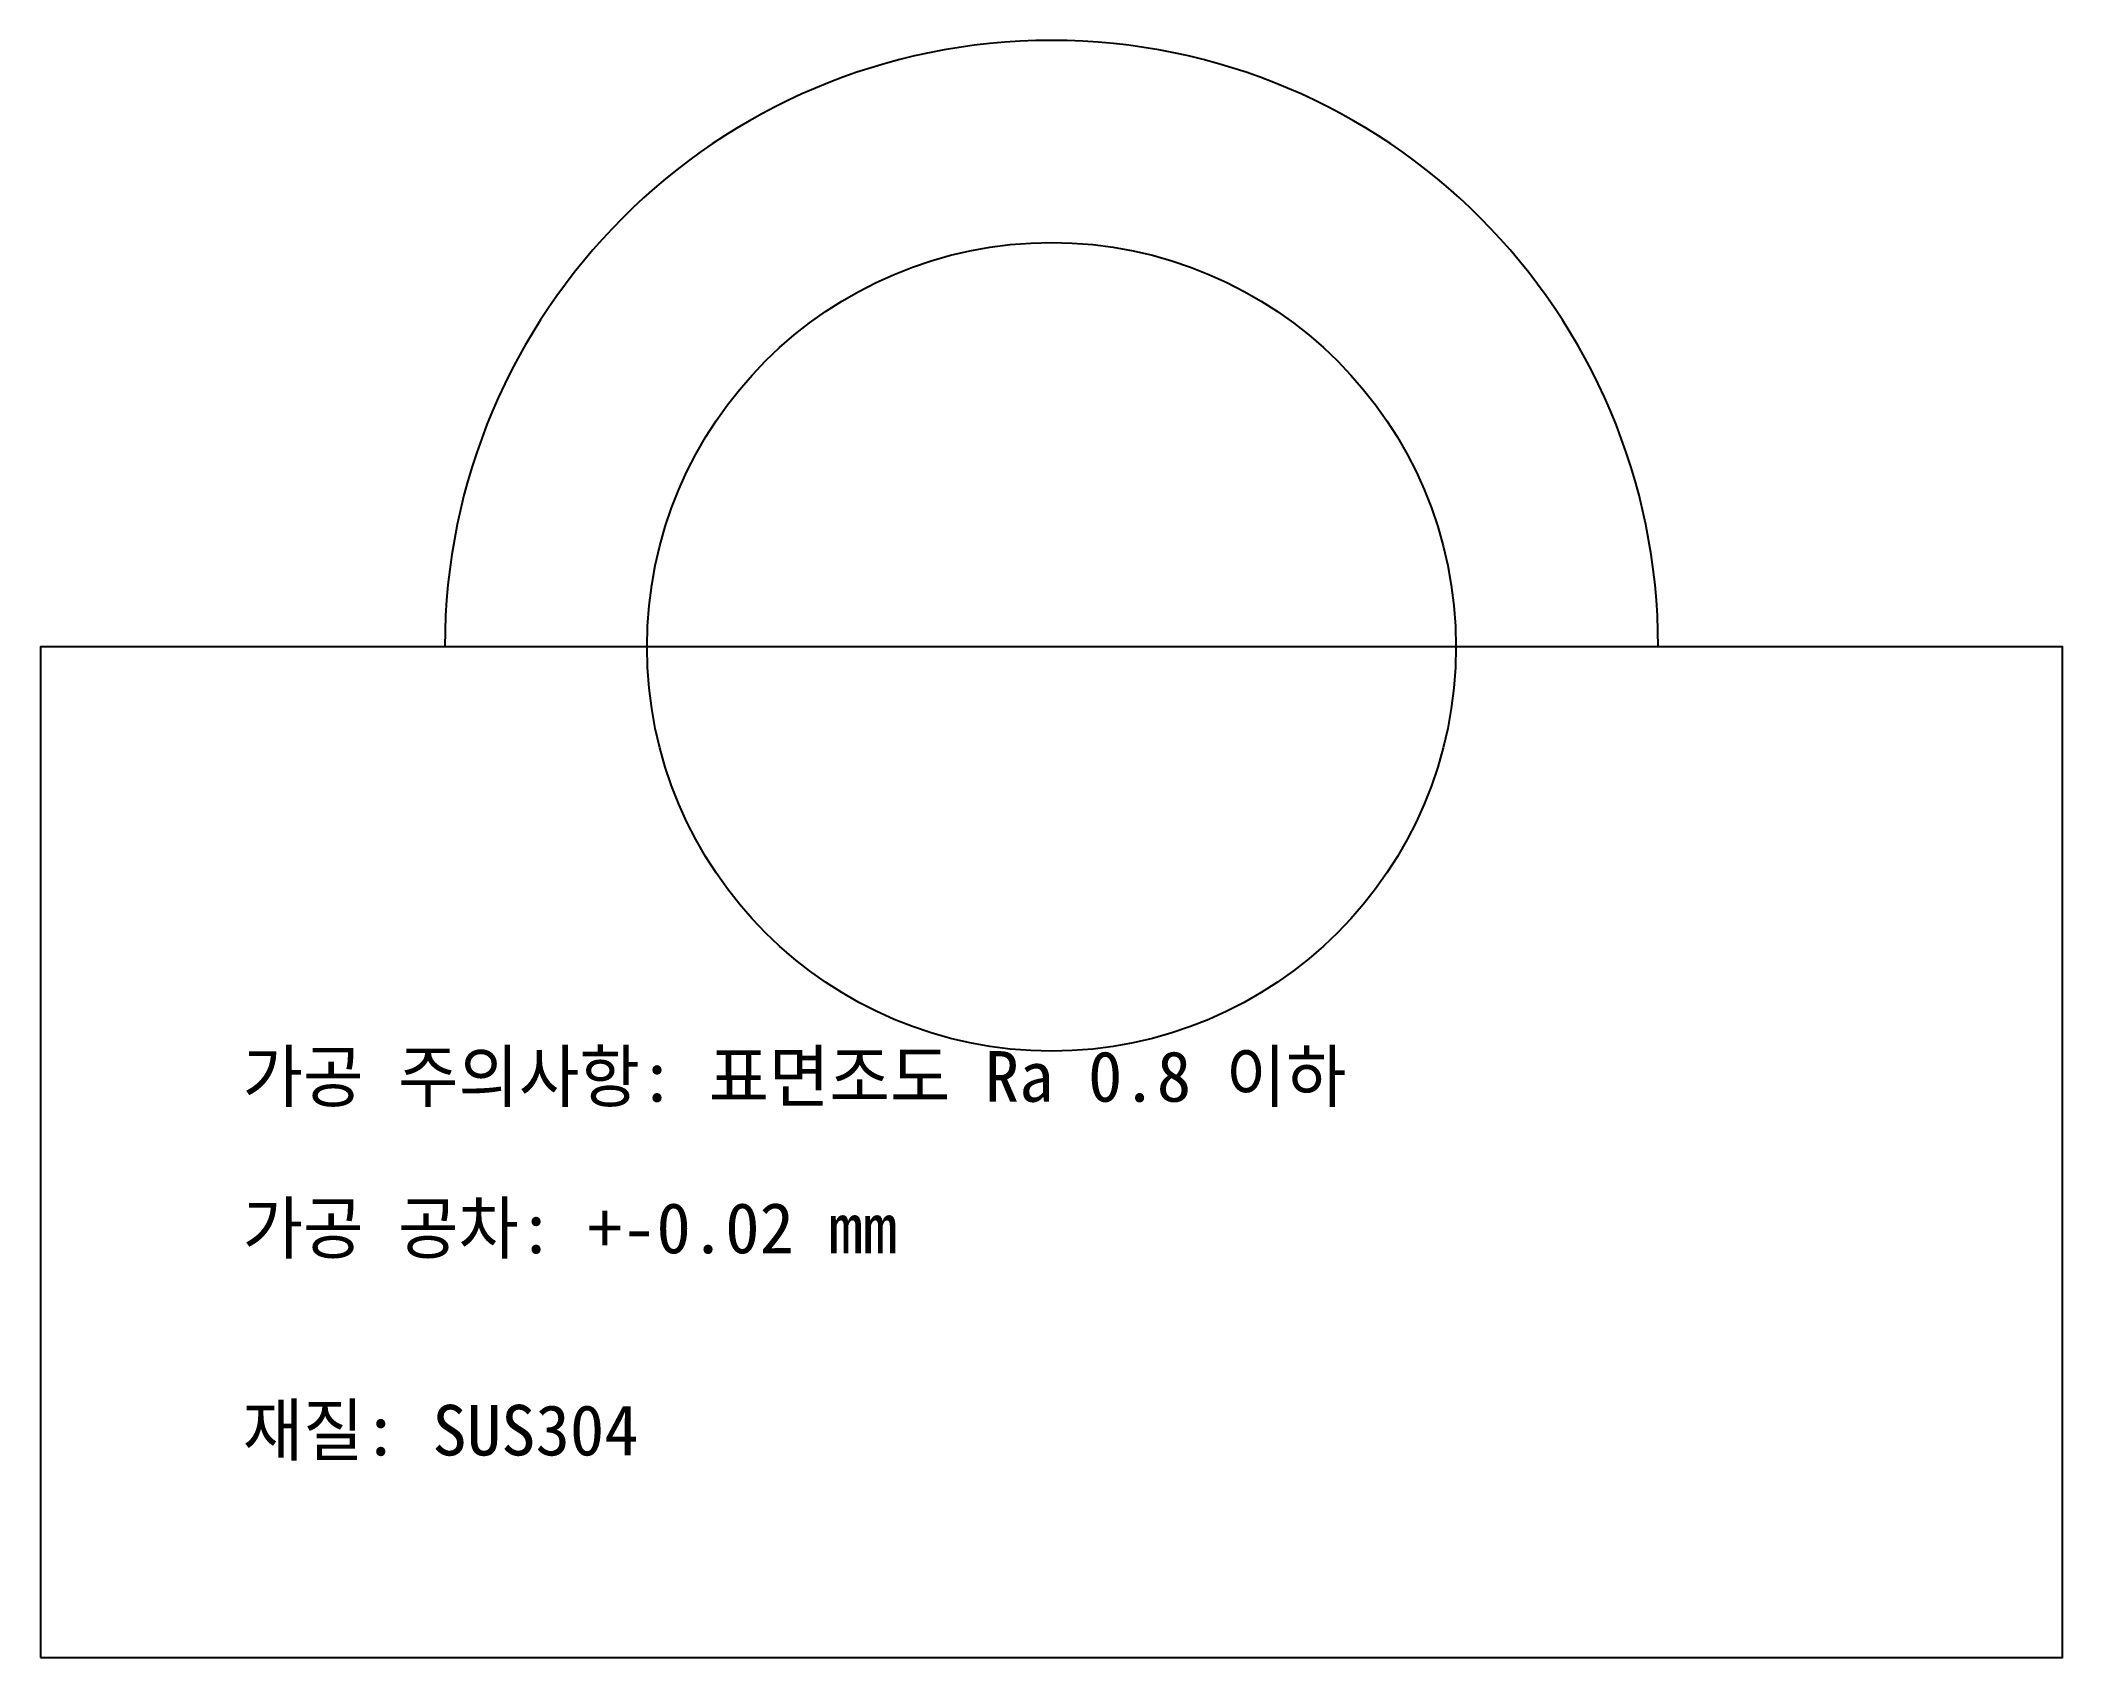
# Model space of a CAD drawing. Header units: metres. Extents: x 0 to 100, y 0 to 80.
import ezdxf

# ---------------------------------------------------------------- set-up
doc = ezdxf.new("R2010")
doc.units = ezdxf.units.M

msp = doc.modelspace()

# ---------------------------------------------------------------- linework, layer by layer
at = {"layer": 'GEOMETRY'}
msp.add_line((0, 0), (100, 0), dxfattribs=at)
msp.add_lwpolyline([(0, 0), (100, 0), (100, 50), (0, 50)], close=True, dxfattribs=at)
msp.add_circle((50, 50), 20, dxfattribs=at)
msp.add_arc((50, 50), 30, 0, 180, dxfattribs=at)

# ---------------------------------------------------------------- texts
at = {"layer": 'DIM'}
msp.add_text('가공 공차: +-0.02 mm', height=2.5, dxfattribs=at).set_placement((10, 20))
at = {"layer": 'NOTES'}
msp.add_text('재질: SUS304', height=2.5, dxfattribs=at).set_placement((10, 10))
at = {"layer": 'NOTES', "insert": (10, 30), "char_height": 2.5, "attachment_point": 1}
msp.add_mtext('가공 주의사항: 표면조도 Ra 0.8 이하', dxfattribs=at)

doc.saveas('drawing.dxf')
